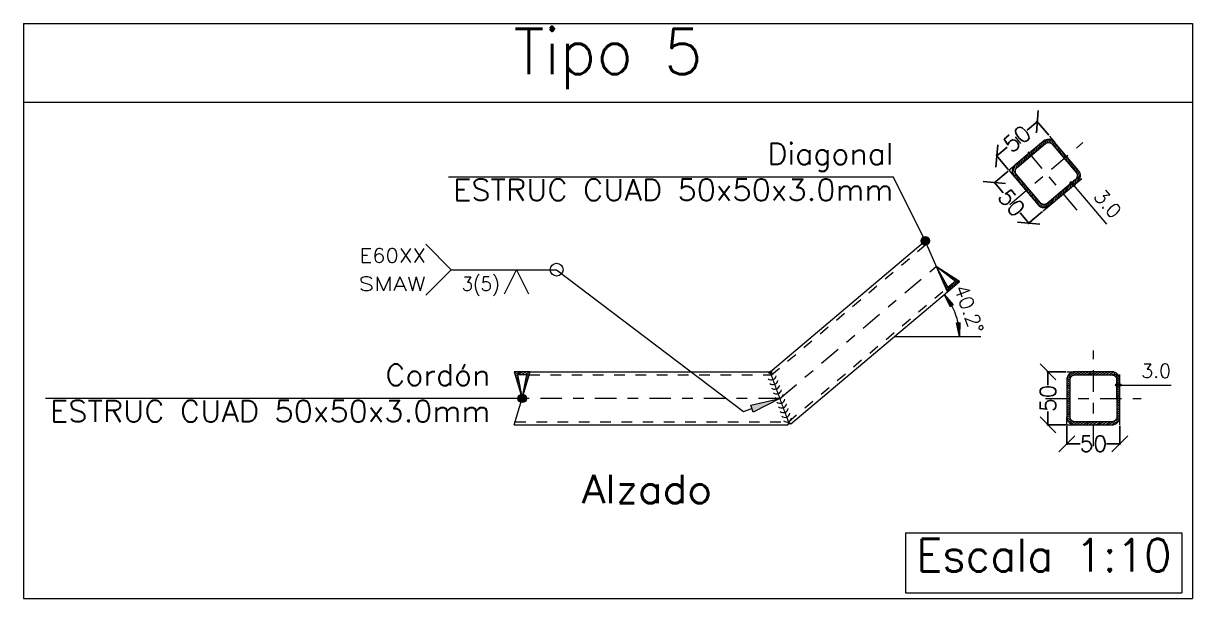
# Model space of a CAD drawing. Header units: millimetres. Extents: x 3028.5 to 3057.3, y 108.4 to 144.6.
# Drawn here: x 3030.64 to 3041.64, y 114.76 to 120.17 of the extents above; entities that cross this region are included whole.
import ezdxf
from ezdxf.enums import TextEntityAlignment as Align

# ---------------------------------------------------------------- set-up
doc = ezdxf.new("R2010")
doc.units = ezdxf.units.MM
doc.linetypes.add('CYPE_PUNTO', pattern=[0.075, 0, -0.075])
doc.linetypes.add('CYPE_RAYAPUNTO', pattern=[0.4125, 0.2025, -0.105, 0, -0.105])
for name, color, linetype, lineweight in [('COTAS', 202, 'Continuous', 13), ('DESCRIPCION_DE_LA_UNION', 7, 'Continuous', 15), ('DESCRIPCION_DE_LA_VISTA', 133, 'Continuous', 15), ('EJES', 42, 'CYPE_RAYAPUNTO', 0), ('LINEAS_DE_PROLONGACION_DE_COTAS', 8, 'CYPE_PUNTO', 9), ('LINEAS_OCULTAS', 8, 'CYPE_PUNTO', 9), ('PERFILES', 7, 'Continuous', 9), ('RECUADRO_DE_DETALLE', 20, 'Continuous', 15), ('SIMBOLOS_UTILIZADOS_EN_LAS_SOLDADURAS', 140, 'Continuous', 0), ('SOLDADURAS', 150, 'Continuous', 0), ('SOMBREADOS', 8, 'Continuous', 9), ('TEXTOS', 2, 'Continuous', 9)]:
    doc.layers.add(name, color=color, linetype=linetype, lineweight=lineweight)
doc.styles.add('CYPETXT_0.04_romans', font='romans__.ttf', dxfattribs={"height": 0.15})
doc.styles.add('CYPETXT_romans', font='romans__.ttf', dxfattribs={"height": 0.2})
doc.dimstyles.new('cype_oblique', dxfattribs={"dimtxt": 0.15, "dimasz": 0.15, "dimexe": 0.01, "dimexo": 0.01, "dimgap": 0, "dimtad": 0, "dimdec": 4, "dimzin": 0, "dimdsep": 46, "dimtxsty": 'CYPETXT_0.04_romans', "dimblk1": 'OBLIQUE', "dimblk2": 'OBLIQUE', "dimsah": 1, "dimcen": 0.09, "dimadec": 0, "dimazin": 0, "dimtfac": 1, "dimtdec": 4, "dimtofl": 0, "dimtmove": 2, "dimatfit": 3, "dimfxl": 1, "dimtolj": 1, "dimtzin": 0, "dimarcsym": 0})

# ---------------------------------------------------------------- blocks, each defined once
blk = doc.blocks.new('_OBLIQUE')
at = {"color": 0, "linetype": 'ByBlock', "lineweight": -2}
blk.add_line((-0.5, -0.5), (0.5, 0.5), dxfattribs=at)
blk = doc.blocks.new('*D3072')
at = {"layer": 'COTAS', "color": 0, "lineweight": -2, "transparency": 16777216}
for p, q in [((3040.456, 116.385), (3040.456, 116.208)), ((3040.956, 116.385), (3040.956, 116.208)), ((3040.456, 116.218), (3040.583, 116.218)), ((3040.956, 116.218), (3040.829, 116.218))]:
    blk.add_line(p, q, dxfattribs=at)
at = {"layer": 'Defpoints', "color": 0, "transparency": 16777216}
for p in [(3040.456, 116.395), (3040.956, 116.395), (3040.956, 116.218)]:
    blk.add_point(p, dxfattribs=at)
at = {"layer": 'COTAS', "color": 0, "lineweight": -2, "transparency": 16777216, "xscale": 0.15, "yscale": 0.15, "zscale": 0.15, "rotation": 180}
blk.add_blockref('_OBLIQUE', (3040.456, 116.218), dxfattribs=at)
at = {"layer": 'COTAS', "color": 0, "lineweight": -2, "transparency": 16777216, "xscale": 0.15, "yscale": 0.15, "zscale": 0.15}
blk.add_blockref('_OBLIQUE', (3040.956, 116.218), dxfattribs=at)
at = {"layer": 'COTAS', "color": 0, "transparency": 16777216, "insert": (3040.706, 116.218), "char_height": 0.15, "attachment_point": 5, "style": 'CYPETXT_0.04_romans'}
blk.add_mtext('\\A1;50', dxfattribs=at)
blk = doc.blocks.new('*D3073')
at = {"layer": 'COTAS', "color": 0, "lineweight": -2, "transparency": 16777216}
for p, q in [((3040.446, 116.895), (3040.269, 116.895)), ((3040.279, 116.895), (3040.279, 116.768)), ((3040.279, 116.395), (3040.279, 116.522)), ((3040.446, 116.395), (3040.269, 116.395))]:
    blk.add_line(p, q, dxfattribs=at)
at = {"layer": 'Defpoints', "color": 0, "transparency": 16777216}
for p in [(3040.456, 116.895), (3040.279, 116.395), (3040.456, 116.395)]:
    blk.add_point(p, dxfattribs=at)
at = {"layer": 'COTAS', "color": 0, "lineweight": -2, "transparency": 16777216, "xscale": 0.15, "yscale": 0.15, "zscale": 0.15}
for p, rotation in [((3040.279, 116.895), 90), ((3040.279, 116.395), 270)]:
    blk.add_blockref('_OBLIQUE', p, dxfattribs=dict(at, rotation=rotation))
at = {"layer": 'COTAS', "color": 0, "transparency": 16777216, "insert": (3040.279, 116.645), "char_height": 0.15, "attachment_point": 5, "rotation": 90, "style": 'CYPETXT_0.04_romans'}
blk.add_mtext('\\A1;50', dxfattribs=at)
blk = doc.blocks.new('*D3074')
at = {"layer": 'COTAS', "color": 0, "lineweight": -2, "transparency": 16777216}
for p, q in [((3040.179, 119.248), (3040.082, 119.166)), ((3040.287, 119.12), (3040.172, 119.255)), ((3039.797, 118.925), (3039.894, 119.007)), ((3039.905, 118.797), (3039.79, 118.933))]:
    blk.add_line(p, q, dxfattribs=at)
at = {"layer": 'Defpoints', "color": 0, "transparency": 16777216}
for p in [(3040.293, 119.112), (3039.797, 118.925), (3039.911, 118.79)]:
    blk.add_point(p, dxfattribs=at)
at = {"layer": 'COTAS', "color": 0, "lineweight": -2, "transparency": 16777216, "xscale": 0.15, "yscale": 0.15, "zscale": 0.15}
for p, rotation in [((3040.179, 119.248), 40.163954968357), ((3039.797, 118.925), 220.1639549683569)]:
    blk.add_blockref('_OBLIQUE', p, dxfattribs=dict(at, rotation=rotation))
at = {"layer": 'COTAS', "color": 0, "transparency": 16777216, "insert": (3039.988, 119.086), "char_height": 0.15, "attachment_point": 5, "rotation": 40.164, "style": 'CYPETXT_0.04_romans'}
blk.add_mtext('\\A1;50', dxfattribs=at)
blk = doc.blocks.new('*D3075')
at = {"layer": 'COTAS', "color": 0, "lineweight": -2, "transparency": 16777216}
for p, q in [((3039.903, 118.783), (3039.768, 118.669)), ((3039.775, 118.675), (3039.857, 118.578)), ((3040.098, 118.293), (3040.016, 118.39)), ((3040.226, 118.401), (3040.09, 118.287))]:
    blk.add_line(p, q, dxfattribs=at)
at = {"layer": 'Defpoints', "color": 0, "transparency": 16777216}
for p in [(3039.911, 118.79), (3040.233, 118.407), (3040.098, 118.293)]:
    blk.add_point(p, dxfattribs=at)
at = {"layer": 'COTAS', "color": 0, "lineweight": -2, "transparency": 16777216, "xscale": 0.15, "yscale": 0.15, "zscale": 0.15}
for p, rotation in [((3039.775, 118.675), 130.163954968334), ((3040.098, 118.293), 310.163954968334)]:
    blk.add_blockref('_OBLIQUE', p, dxfattribs=dict(at, rotation=rotation))
at = {"layer": 'COTAS', "color": 0, "transparency": 16777216, "insert": (3039.937, 118.484), "char_height": 0.15, "attachment_point": 5, "rotation": 310.164, "style": 'CYPETXT_0.04_romans'}
blk.add_mtext('\\A1;50', dxfattribs=at)

msp = doc.modelspace()

# ---------------------------------------------------------------- hatches: boundary and pattern name
at = {"layer": 'COTAS'}
h = msp.add_hatch(color=256, dxfattribs=at)
edge = h.paths.add_edge_path()
edge.add_arc((3040.50066, 118.67226), 0.012, 0, 360)
h = msp.add_hatch(color=256, dxfattribs=at)
edge = h.paths.add_edge_path()
edge.add_arc((3040.52001, 118.64933), 0.012, 0, 360)
for points in [[(3039.3615, 117.50678), (3039.30276, 117.62199), (3039.38805, 117.52479)], [(3039.44939, 117.35701), (3039.44691, 117.22771), (3039.41749, 117.35364)]]:
    msp.add_hatch(color=256, dxfattribs=at).paths.add_polyline_path(points)
h = msp.add_hatch(color=256, dxfattribs=at)
edge = h.paths.add_edge_path()
edge.add_arc((3040.92611, 116.76983), 0.012, 0, 360)
h = msp.add_hatch(color=256, dxfattribs=at)
edge = h.paths.add_edge_path()
edge.add_arc((3040.95611, 116.76983), 0.012, 0, 360)
at = {"layer": 'SIMBOLOS_UTILIZADOS_EN_LAS_SOLDADURAS'}
msp.add_hatch(color=256, dxfattribs=at).paths.add_polyline_path([(3037.50647, 116.51584), (3037.48244, 116.58158), (3037.75741, 116.64484)])
at = {"layer": 'SOLDADURAS'}
for points in [[(3037.67698, 116.86482), (3037.68503, 116.91087), (3037.64113, 116.89482)], [(3037.83258, 116.39486), (3037.86118, 116.40532), (3037.83783, 116.42486)]]:
    msp.add_hatch(color=256, dxfattribs=at).paths.add_polyline_path(points, flags=0)
at = {"layer": 'TEXTOS'}
h = msp.add_hatch(color=256, dxfattribs=at)
edge = h.paths.add_edge_path()
edge.add_arc((3039.12445, 118.12572), 0.04, 0, 360)
h = msp.add_hatch(color=256, dxfattribs=at)
edge = h.paths.add_edge_path()
edge.add_arc((3035.33262, 116.64484), 0.04, 0, 360)

# ---------------------------------------------------------------- linework, layer by layer
at = {"layer": 'COTAS'}
for p, q in [((3040.40514, 118.59164), (3040.57707, 118.73675)), ((3040.42449, 118.56872), (3040.59642, 118.71382)), ((3040.50066, 118.67226), (3040.82957, 118.28255)), ((3038.8356, 117.22771), (3039.64689, 117.22771)), ((3040.92611, 116.64484), (3040.92611, 116.86982)), ((3040.95611, 116.64484), (3040.95611, 116.86982)), ((3040.92611, 116.76983), (3041.43606, 116.76983))]:
    msp.add_line(p, q, dxfattribs=at)
for points in [[(3039.3615, 117.50678), (3039.30276, 117.62199), (3039.38805, 117.52479)], [(3039.44939, 117.35701), (3039.44691, 117.22771), (3039.41749, 117.35364)]]:
    msp.add_lwpolyline(points, close=True, dxfattribs=at)
for centre in [(3040.50066, 118.67226), (3040.52001, 118.64933), (3040.92611, 116.76983), (3040.95611, 116.76983)]:
    msp.add_circle(centre, 0.012, dxfattribs=at)
msp.add_ellipse((3038.8356, 117.22771), major_axis=(0.61131, 0), ratio=1, start_param=0.21029402, end_param=0.49068797, dxfattribs=at)
at = {"layer": 'EJES'}
for p, q in [((3039.9194, 118.46954), (3040.60712, 119.04997)), ((3040.55347, 118.41589), (3039.97304, 119.10361)), ((3037.75741, 116.64484), (3039.22837, 117.88631)), ((3040.70613, 116.19488), (3040.70613, 117.0948)), ((3037.75741, 116.64484), (3035.33262, 116.64484)), ((3040.25617, 116.64484), (3041.15609, 116.64484))]:
    msp.add_line(p, q, dxfattribs=at)
at = {"layer": 'LINEAS_DE_PROLONGACION_DE_COTAS'}
for p, q in [((3040.29306, 119.11202), (3040.34143, 119.0547)), ((3039.91099, 118.78955), (3039.9683, 118.83792)), ((3039.91099, 118.78955), (3039.95936, 118.73224)), ((3040.23345, 118.40749), (3040.29077, 118.45586)), ((3040.45615, 116.89482), (3040.53114, 116.89482)), ((3040.45615, 116.39486), (3040.45615, 116.46986)), ((3040.45615, 116.39486), (3040.53114, 116.39486)), ((3040.95611, 116.39486), (3040.95611, 116.46986))]:
    msp.add_line(p, q, dxfattribs=at)
at = {"layer": 'LINEAS_OCULTAS'}
for p, q in [((3037.67698, 116.86482), (3039.13692, 118.09699)), ((3037.83818, 116.42515), (3039.31981, 117.67564)), ((3035.39861, 116.86482), (3037.67698, 116.86482)), ((3035.26662, 116.42486), (3037.83737, 116.42486))]:
    msp.add_line(p, q, dxfattribs=at)
msp.add_lwpolyline([(3037.83783, 116.42486), (3037.83751, 116.42573), (3037.83658, 116.42829), (3037.83506, 116.43244), (3037.83301, 116.43804), (3037.83052, 116.44486), (3037.82767, 116.45264), (3037.82459, 116.46108), (3037.82138, 116.46986), (3037.81646, 116.48332), (3037.81154, 116.49678), (3037.80662, 116.51024), (3037.80169, 116.5237), (3037.79677, 116.53716), (3037.79185, 116.55062), (3037.78693, 116.56408), (3037.78201, 116.57754), (3037.77709, 116.591), (3037.77217, 116.60446), (3037.76725, 116.61792), (3037.76233, 116.63138), (3037.75248, 116.6583), (3037.74756, 116.67176), (3037.74264, 116.68522), (3037.73772, 116.69868), (3037.7328, 116.71214), (3037.72788, 116.7256), (3037.72296, 116.73906), (3037.71804, 116.75252), (3037.71312, 116.76598), (3037.7082, 116.77945), (3037.70327, 116.79291), (3037.69835, 116.80637), (3037.69343, 116.81983), (3037.69022, 116.8286), (3037.68714, 116.83705), (3037.68429, 116.84482), (3037.6818, 116.85164), (3037.67975, 116.85724), (3037.67823, 116.8614), (3037.6773, 116.86396)], dxfattribs=at)
at = {"layer": 'PERFILES'}
for p, q in [((3037.68503, 116.91087), (3039.12445, 118.12572)), ((3037.86118, 116.40532), (3039.33229, 117.64691)), ((3037.67698, 116.86482), (3037.68503, 116.91087)), ((3035.40761, 116.89482), (3037.64113, 116.89482)), ((3037.67698, 116.86482), (3037.64113, 116.89482)), ((3037.6773, 116.86396), (3037.67698, 116.86482)), ((3035.25762, 116.39486), (3037.83258, 116.39486)), ((3037.83783, 116.42486), (3037.83258, 116.39486)), ((3037.83783, 116.42486), (3037.86118, 116.40532))]:
    msp.add_line(p, q, dxfattribs=at)
for points in [[(3040.55821, 118.68158), (3040.56846, 118.69212), (3040.57646, 118.70445), (3040.5819, 118.71811), (3040.58457, 118.73257), (3040.58437, 118.74727), (3040.5813, 118.76164), (3040.57549, 118.77515), (3040.56715, 118.78726), (3040.34143, 119.0547), (3040.33089, 119.06496), (3040.31856, 119.07295), (3040.3049, 119.07839), (3040.29044, 119.08106), (3040.27574, 119.08086), (3040.26137, 119.07779), (3040.24786, 119.07198), (3040.23575, 119.06365), (3039.9683, 118.83792), (3039.95805, 118.82739), (3039.95006, 118.81505), (3039.94462, 118.80139), (3039.94195, 118.78694), (3039.94215, 118.77224), (3039.94522, 118.75786), (3039.95103, 118.74435), (3039.95936, 118.73224), (3040.18509, 118.4648), (3040.19562, 118.45455), (3040.20796, 118.44655), (3040.22162, 118.44111), (3040.23607, 118.43844), (3040.25077, 118.43864), (3040.26515, 118.44171), (3040.27866, 118.44752), (3040.29077, 118.45586), (3040.55821, 118.68158)], [(3040.27142, 118.47878), (3040.26415, 118.47378), (3040.25605, 118.47029), (3040.24742, 118.46845), (3040.2386, 118.46833), (3040.22993, 118.46993), (3040.22173, 118.4732), (3040.21433, 118.47799), (3040.20801, 118.48415), (3039.98229, 118.75159), (3039.97729, 118.75886), (3039.9738, 118.76696), (3039.97196, 118.77559), (3039.97184, 118.78441), (3039.97344, 118.79308), (3039.9767, 118.80128), (3039.9815, 118.80868), (3039.98765, 118.815), (3040.2551, 119.04072), (3040.26237, 119.04572), (3040.27047, 119.04921), (3040.27909, 119.05105), (3040.28791, 119.05117), (3040.29659, 119.04957), (3040.30478, 119.04631), (3040.31218, 119.04151), (3040.31851, 119.03536), (3040.54423, 118.76791), (3040.54923, 118.76064), (3040.55272, 118.75254), (3040.55456, 118.74392), (3040.55468, 118.7351), (3040.55308, 118.72642), (3040.54981, 118.71823), (3040.54502, 118.71083), (3040.53886, 118.7045), (3040.27142, 118.47878)], [(3039.22837, 117.88631), (3039.33229, 117.64691), (3039.44691, 117.74365), (3039.22837, 117.88631)], [(3039.22837, 117.88631), (3039.33586, 117.68918), (3039.40463, 117.74723), (3039.22837, 117.88631)], [(3035.33262, 116.64484), (3035.40761, 116.89482), (3035.25762, 116.89482), (3035.33262, 116.64484), (3035.37761, 116.86482), (3035.28762, 116.86482), (3035.33262, 116.64484)], [(3040.88111, 116.39486), (3040.89574, 116.3963), (3040.90981, 116.40057), (3040.92278, 116.4075), (3040.93414, 116.41683), (3040.94347, 116.42819), (3040.9504, 116.44116), (3040.95467, 116.45523), (3040.95611, 116.46986), (3040.95611, 116.81983), (3040.95467, 116.83446), (3040.9504, 116.84853), (3040.94347, 116.86149), (3040.93414, 116.87285), (3040.92278, 116.88218), (3040.90981, 116.88911), (3040.89574, 116.89338), (3040.88111, 116.89482), (3040.53114, 116.89482), (3040.51651, 116.89338), (3040.50244, 116.88911), (3040.48948, 116.88218), (3040.47812, 116.87285), (3040.46879, 116.86149), (3040.46186, 116.84853), (3040.45759, 116.83446), (3040.45615, 116.81983), (3040.45615, 116.46986), (3040.45759, 116.45523), (3040.46186, 116.44116), (3040.46879, 116.42819), (3040.47812, 116.41683), (3040.48948, 116.4075), (3040.50244, 116.40057), (3040.51651, 116.3963), (3040.53114, 116.39486), (3040.88111, 116.39486)], [(3040.53114, 116.42486), (3040.52237, 116.42573), (3040.51392, 116.42829), (3040.50615, 116.43244), (3040.49933, 116.43804), (3040.49373, 116.44486), (3040.48957, 116.45264), (3040.48701, 116.46108), (3040.48615, 116.46986), (3040.48615, 116.81983), (3040.48701, 116.8286), (3040.48957, 116.83705), (3040.49373, 116.84482), (3040.49933, 116.85164), (3040.50615, 116.85724), (3040.51392, 116.8614), (3040.52237, 116.86396), (3040.53114, 116.86482), (3040.88111, 116.86482), (3040.88989, 116.86396), (3040.89833, 116.8614), (3040.90611, 116.85724), (3040.91293, 116.85164), (3040.91853, 116.84482), (3040.92268, 116.83705), (3040.92524, 116.8286), (3040.92611, 116.81983), (3040.92611, 116.46986), (3040.92524, 116.46108), (3040.92268, 116.45264), (3040.91853, 116.44486), (3040.91293, 116.43804), (3040.90611, 116.43244), (3040.89833, 116.42829), (3040.88989, 116.42573), (3040.88111, 116.42486), (3040.53114, 116.42486)]]:
    msp.add_lwpolyline(points, close=True, dxfattribs=at)
for points in [[(3039.22837, 117.88631), (3039.44691, 117.74365), (3039.33229, 117.64691), (3039.12445, 118.12572)], [(3035.25762, 116.39486), (3035.40761, 116.89482), (3035.25762, 116.89482), (3035.33262, 116.64484)], [(3037.83783, 116.42486), (3037.83751, 116.42573), (3037.83658, 116.42829), (3037.83506, 116.43244), (3037.83301, 116.43804), (3037.83052, 116.44486), (3037.82767, 116.45264), (3037.82459, 116.46108), (3037.82138, 116.46986), (3037.81646, 116.48332), (3037.81154, 116.49678), (3037.80662, 116.51024), (3037.80169, 116.5237), (3037.79677, 116.53716), (3037.79185, 116.55062), (3037.78693, 116.56408), (3037.78201, 116.57754), (3037.77709, 116.591), (3037.77217, 116.60446), (3037.76725, 116.61792), (3037.76233, 116.63138), (3037.75248, 116.6583), (3037.74756, 116.67176), (3037.74264, 116.68522), (3037.73772, 116.69868), (3037.7328, 116.71214), (3037.72788, 116.7256), (3037.72296, 116.73906), (3037.71804, 116.75252), (3037.71312, 116.76598), (3037.7082, 116.77945), (3037.70327, 116.79291), (3037.69835, 116.80637), (3037.69343, 116.81983), (3037.69022, 116.8286), (3037.68714, 116.83705), (3037.68429, 116.84482), (3037.6818, 116.85164), (3037.67975, 116.85724), (3037.67823, 116.8614), (3037.6773, 116.86396), (3037.67698, 116.86482)]]:
    msp.add_lwpolyline(points, dxfattribs=at)
at = {"layer": 'RECUADRO_DE_DETALLE', "lineweight": 5}
for p, q in [((3030.64111, 120.17146), (3041.63931, 120.17146)), ((3030.64111, 120.17146), (3030.64111, 114.76126)), ((3041.63931, 120.17146), (3041.63931, 114.76126)), ((3030.64111, 119.43063), (3041.63931, 119.43063)), ((3038.93844, 115.37933), (3041.53771, 115.37933)), ((3038.93844, 115.37933), (3038.93844, 114.8163)), ((3041.53771, 115.37933), (3041.53771, 114.8163)), ((3030.64111, 114.76126), (3041.63931, 114.76126)), ((3038.93844, 114.8163), (3041.53771, 114.8163))]:
    msp.add_line(p, q, dxfattribs=at)
at = {"layer": 'SIMBOLOS_UTILIZADOS_EN_LAS_SOLDADURAS'}
for q in [(3034.42541, 118.09471), (3034.42541, 117.61476), (3035.6573, 117.85474)]:
    msp.add_line((3034.66539, 117.85474), q, dxfattribs=at)
for points in [[(3035.16535, 117.62676), (3035.27934, 117.85474), (3035.39333, 117.62676)], [(3035.6573, 117.85474), (3037.41552, 116.51985), (3037.49445, 116.54871)]]:
    msp.add_lwpolyline(points, dxfattribs=at)
msp.add_lwpolyline([(3037.50647, 116.51584), (3037.48244, 116.58158), (3037.75741, 116.64484)], close=True, dxfattribs=at)
msp.add_circle((3035.6573, 117.85474), 0.05999, dxfattribs=at)
at = {"layer": 'SOLDADURAS'}
for centre in [(3037.67698, 116.86482), (3037.69307, 116.82083), (3037.70915, 116.77683), (3037.72524, 116.73283), (3037.74132, 116.68884), (3037.75741, 116.64484), (3037.77349, 116.60085), (3037.78957, 116.55685), (3037.80566, 116.51285), (3037.82174, 116.46886)]:
    msp.add_ellipse(centre, major_axis=(0.04684, 0), ratio=1, start_param=4.01569303, end_param=6.11007417, dxfattribs=at)
at = {"layer": 'SOMBREADOS'}
for p, q in [((3040.16039, 118.96078), (3040.17583, 119.00359)), ((3040.17583, 119.00359), (3040.18074, 119.01722)), ((3040.18331, 118.98013), (3040.2008, 119.02862)), ((3040.2008, 119.02862), (3040.20367, 119.03657)), ((3040.20623, 118.99948), (3040.22577, 119.05365)), ((3040.22577, 119.05365), (3040.22659, 119.05592)), ((3040.22916, 119.01883), (3040.24246, 119.0557)), ((3040.24246, 119.0557), (3040.24802, 119.07111)), ((3040.24802, 119.07111), (3040.24813, 119.07142)), ((3040.24813, 119.07142), (3040.2482, 119.0716)), ((3040.2482, 119.0716), (3040.24843, 119.07226)), ((3040.25208, 119.03818), (3040.25363, 119.04246)), ((3040.25363, 119.04246), (3040.25428, 119.04426)), ((3040.25428, 119.04426), (3040.25779, 119.05401)), ((3040.25779, 119.05401), (3040.25989, 119.05983)), ((3040.25989, 119.05983), (3040.26371, 119.0704)), ((3040.26371, 119.0704), (3040.26461, 119.0729)), ((3040.26461, 119.0729), (3040.2668, 119.07898)), ((3040.27214, 119.04957), (3040.27494, 119.05733)), ((3040.27494, 119.05733), (3040.27757, 119.06464)), ((3040.27757, 119.06464), (3040.28346, 119.08097)), ((3040.3031, 119.04699), (3040.30866, 119.06242)), ((3040.30866, 119.06242), (3040.31324, 119.0751)), ((3040.32364, 119.05975), (3040.32655, 119.0678)), ((3040.32711, 119.02516), (3040.32754, 119.02635)), ((3040.32754, 119.02635), (3040.33617, 119.05026)), ((3040.33617, 119.05026), (3040.33872, 119.05735)), ((3040.33828, 119.01193), (3040.33926, 119.01465)), ((3040.33926, 119.01465), (3040.35004, 119.04451)), ((3040.34945, 118.99869), (3040.35099, 119.00295)), ((3040.35099, 119.00295), (3040.36121, 119.03127)), ((3040.36271, 118.99125), (3040.37238, 119.01804)), ((3040.37444, 118.97955), (3040.38355, 119.0048)), ((3040.02599, 118.85342), (3040.0432, 118.90113)), ((3040.05096, 118.87845), (3040.06612, 118.92048)), ((3040.06869, 118.88339), (3040.07593, 118.90348)), ((3040.07593, 118.90348), (3040.08905, 118.93983)), ((3040.09161, 118.90274), (3040.10091, 118.9285)), ((3040.10091, 118.9285), (3040.11197, 118.95918)), ((3040.11454, 118.92209), (3040.12588, 118.95353)), ((3040.12588, 118.95353), (3040.1349, 118.97852)), ((3040.13746, 118.94144), (3040.15085, 118.97856)), ((3040.15085, 118.97856), (3040.15782, 118.99787)), ((3040.36062, 118.98546), (3040.36271, 118.99125)), ((3040.37179, 118.97222), (3040.37444, 118.97955)), ((3040.38296, 118.95899), (3040.38616, 118.96785)), ((3040.38616, 118.96785), (3040.39472, 118.99157)), ((3040.39413, 118.94575), (3040.39789, 118.95615)), ((3040.39789, 118.95615), (3040.40589, 118.97833)), ((3040.4053, 118.93252), (3040.40961, 118.94445)), ((3040.40961, 118.94445), (3040.41706, 118.9651)), ((3040.41647, 118.91928), (3040.42134, 118.93276)), ((3040.42134, 118.93276), (3040.42823, 118.95186)), ((3040.42764, 118.90605), (3040.43306, 118.92106)), ((3040.43306, 118.92106), (3040.4394, 118.93863)), ((3040.43882, 118.89281), (3040.44478, 118.90936)), ((3040.44478, 118.90936), (3040.45057, 118.92539)), ((3040.44999, 118.87958), (3040.45651, 118.89766)), ((3040.45651, 118.89766), (3040.46174, 118.91216)), ((3040.46823, 118.88596), (3040.47291, 118.89892)), ((3039.94915, 118.77303), (3039.95271, 118.78288)), ((3039.95271, 118.78288), (3039.95381, 118.78593)), ((3039.95381, 118.78593), (3039.95509, 118.78949)), ((3039.95509, 118.78949), (3039.95799, 118.79753)), ((3039.95799, 118.79753), (3039.9607, 118.80505)), ((3039.9607, 118.80505), (3039.96208, 118.80885)), ((3039.96208, 118.80885), (3039.96518, 118.81745)), ((3039.96518, 118.81745), (3039.96637, 118.82077)), ((3039.96637, 118.82077), (3039.96737, 118.82352)), ((3039.96674, 118.77758), (3039.96928, 118.78462)), ((3039.96737, 118.82352), (3039.97129, 118.83439)), ((3039.96928, 118.78462), (3039.97224, 118.79283)), ((3039.97129, 118.83439), (3039.97443, 118.84309)), ((3039.97224, 118.79283), (3039.97243, 118.79336)), ((3039.97243, 118.79336), (3039.97261, 118.79386)), ((3039.97261, 118.79386), (3039.97552, 118.80192)), ((3039.97552, 118.80192), (3039.97577, 118.80261)), ((3039.97577, 118.80261), (3039.97874, 118.81085)), ((3039.97874, 118.81085), (3039.98121, 118.8177)), ((3039.98121, 118.8177), (3039.98246, 118.82115)), ((3039.98246, 118.82115), (3039.99735, 118.86244)), ((3039.99992, 118.82535), (3040.00101, 118.82839)), ((3040.00101, 118.82839), (3040.02028, 118.88179)), ((3040.02284, 118.8447), (3040.02599, 118.85342)), ((3040.04577, 118.86405), (3040.05096, 118.87845)), ((3040.46116, 118.86634), (3040.46823, 118.88596)), ((3040.47233, 118.8531), (3040.47996, 118.87426)), ((3040.47996, 118.87426), (3040.48408, 118.88569)), ((3040.4835, 118.83987), (3040.49168, 118.86256)), ((3040.49168, 118.86256), (3040.49525, 118.87245)), ((3040.49467, 118.82663), (3040.50341, 118.85086)), ((3040.50341, 118.85086), (3040.50642, 118.85922)), ((3040.50584, 118.8134), (3040.51513, 118.83916)), ((3040.51513, 118.83916), (3040.51759, 118.84598)), ((3040.51701, 118.80016), (3040.52686, 118.82747)), ((3040.52686, 118.82747), (3040.52876, 118.83275)), ((3040.52818, 118.78693), (3040.53858, 118.81577)), ((3040.53858, 118.81577), (3040.53993, 118.81951)), ((3040.53935, 118.77369), (3040.55031, 118.80407)), ((3040.55031, 118.80407), (3040.5511, 118.80628)), ((3040.55714, 118.7788), (3040.56203, 118.79237)), ((3040.56203, 118.79237), (3040.56227, 118.79304)), ((3039.94464, 118.76051), (3039.94915, 118.77303)), ((3039.95346, 118.74077), (3039.95508, 118.74525)), ((3039.95508, 118.74525), (3039.95567, 118.74689)), ((3039.96149, 118.76302), (3039.96416, 118.77041)), ((3039.96416, 118.77041), (3039.96577, 118.7749)), ((3039.96424, 118.72646), (3039.96449, 118.72713)), ((3039.96577, 118.7749), (3039.96674, 118.77758)), ((3039.97249, 118.74931), (3039.97561, 118.75796)), ((3039.97542, 118.71323), (3039.97621, 118.71543)), ((3039.97561, 118.75796), (3039.97656, 118.7606)), ((3039.97621, 118.71543), (3039.98717, 118.74581)), ((3039.98659, 118.69999), (3039.98794, 118.70374)), ((3039.98794, 118.70374), (3039.99834, 118.73257)), ((3039.99776, 118.68676), (3039.99966, 118.69204)), ((3039.99966, 118.69204), (3040.00951, 118.71934)), ((3040.00893, 118.67352), (3040.01139, 118.68034)), ((3040.01139, 118.68034), (3040.02068, 118.7061)), ((3040.02311, 118.66864), (3040.03185, 118.69287)), ((3040.03483, 118.65694), (3040.04302, 118.67963)), ((3040.48828, 118.63213), (3040.50368, 118.6748)), ((3040.50969, 118.64726), (3040.5266, 118.69415)), ((3040.53109, 118.6624), (3040.54406, 118.69835)), ((3040.54406, 118.69835), (3040.5453, 118.7018)), ((3040.5453, 118.7018), (3040.54777, 118.70865)), ((3040.54777, 118.70865), (3040.55075, 118.71689)), ((3040.54996, 118.75891), (3040.55091, 118.76155)), ((3040.55075, 118.71689), (3040.551, 118.71758)), ((3040.55091, 118.76155), (3040.55403, 118.77019)), ((3040.551, 118.71758), (3040.55391, 118.72565)), ((3040.55209, 118.67641), (3040.5525, 118.67754)), ((3040.5525, 118.67754), (3040.55523, 118.68511)), ((3040.55391, 118.72565), (3040.55408, 118.72614)), ((3040.55403, 118.77019), (3040.55714, 118.7788)), ((3040.55408, 118.72614), (3040.55427, 118.72667)), ((3040.55427, 118.72667), (3040.55724, 118.73488)), ((3040.55523, 118.68511), (3040.55915, 118.69598)), ((3040.55724, 118.73488), (3040.55978, 118.74193)), ((3040.55915, 118.69598), (3040.56014, 118.69874)), ((3040.55978, 118.74193), (3040.56074, 118.7446)), ((3040.56014, 118.69874), (3040.56134, 118.70205)), ((3040.56134, 118.70205), (3040.56444, 118.71065)), ((3040.56444, 118.71065), (3040.56581, 118.71445)), ((3040.56503, 118.75648), (3040.5697, 118.76944)), ((3040.56581, 118.71445), (3040.56853, 118.72197)), ((3040.56853, 118.72197), (3040.57143, 118.73002)), ((3040.5697, 118.76944), (3040.57085, 118.77262)), ((3040.57085, 118.77262), (3040.57144, 118.77425)), ((3040.57143, 118.73002), (3040.57271, 118.73357)), ((3040.57144, 118.77425), (3040.57305, 118.77873)), ((3040.57271, 118.73357), (3040.57381, 118.73662)), ((3040.57381, 118.73662), (3040.57736, 118.74647)), ((3040.57736, 118.74647), (3040.58188, 118.759)), ((3040.0201, 118.66029), (3040.02311, 118.66864)), ((3040.03127, 118.64705), (3040.03483, 118.65694)), ((3040.04244, 118.63381), (3040.04656, 118.64524)), ((3040.04656, 118.64524), (3040.05419, 118.6664)), ((3040.05361, 118.62058), (3040.05828, 118.63354)), ((3040.05828, 118.63354), (3040.06536, 118.65316)), ((3040.06478, 118.60734), (3040.07001, 118.62184)), ((3040.07001, 118.62184), (3040.07653, 118.63993)), ((3040.07595, 118.59411), (3040.08173, 118.61014)), ((3040.08173, 118.61014), (3040.0877, 118.62669)), ((3040.08712, 118.58087), (3040.09346, 118.59845)), ((3040.09346, 118.59845), (3040.09887, 118.61346)), ((3040.09829, 118.56764), (3040.10518, 118.58675)), ((3040.10518, 118.58675), (3040.11004, 118.60022)), ((3040.10946, 118.5544), (3040.11691, 118.57505)), ((3040.11691, 118.57505), (3040.12121, 118.58699)), ((3040.12063, 118.54117), (3040.12863, 118.56335)), ((3040.12863, 118.56335), (3040.13238, 118.57375)), ((3040.38126, 118.55645), (3040.38906, 118.57807)), ((3040.39162, 118.54098), (3040.40266, 118.57159)), ((3040.40266, 118.57159), (3040.41198, 118.59741)), ((3040.41455, 118.56033), (3040.42407, 118.58672)), ((3040.42407, 118.58672), (3040.4349, 118.61676)), ((3040.43747, 118.57967), (3040.44547, 118.60186)), ((3040.44547, 118.60186), (3040.45783, 118.63611)), ((3040.46039, 118.59902), (3040.46688, 118.61699)), ((3040.46688, 118.61699), (3040.48075, 118.65546)), ((3040.48332, 118.61837), (3040.48828, 118.63213)), ((3040.50624, 118.63772), (3040.50969, 118.64726)), ((3040.52917, 118.65706), (3040.53109, 118.6624)), ((3040.1318, 118.52793), (3040.14036, 118.55165)), ((3040.14036, 118.55165), (3040.14355, 118.56052)), ((3040.14297, 118.5147), (3040.15208, 118.53995)), ((3040.15208, 118.53995), (3040.15472, 118.54728)), ((3040.15414, 118.50146), (3040.1638, 118.52825)), ((3040.1638, 118.52825), (3040.16589, 118.53405)), ((3040.16531, 118.48823), (3040.17553, 118.51655)), ((3040.17553, 118.51655), (3040.17706, 118.52081)), ((3040.17648, 118.47499), (3040.18725, 118.50486)), ((3040.18725, 118.50486), (3040.18824, 118.50758)), ((3040.19898, 118.49316), (3040.19941, 118.49434)), ((3040.19997, 118.4517), (3040.20287, 118.45976)), ((3040.21328, 118.4444), (3040.21785, 118.45708)), ((3040.21785, 118.45708), (3040.22342, 118.47252)), ((3040.24305, 118.43854), (3040.24894, 118.45486)), ((3040.24894, 118.45486), (3040.25158, 118.46218)), ((3040.25158, 118.46218), (3040.25438, 118.46993)), ((3040.26281, 118.4491), (3040.26662, 118.45967)), ((3040.26662, 118.45967), (3040.26872, 118.46549)), ((3040.26872, 118.46549), (3040.27224, 118.47525)), ((3040.27224, 118.47525), (3040.27289, 118.47704)), ((3040.27289, 118.47704), (3040.27423, 118.48077)), ((3040.27423, 118.48077), (3040.27443, 118.48133)), ((3040.2785, 118.44839), (3040.28406, 118.4638)), ((3040.28406, 118.4638), (3040.29564, 118.49591)), ((3040.29564, 118.49591), (3040.29736, 118.50067)), ((3040.29993, 118.46359), (3040.31704, 118.51104)), ((3040.31704, 118.51104), (3040.32028, 118.52002)), ((3040.32285, 118.48293), (3040.33845, 118.52618)), ((3040.33845, 118.52618), (3040.34321, 118.53937)), ((3040.34577, 118.50228), (3040.35985, 118.54132)), ((3040.35985, 118.54132), (3040.36613, 118.55872)), ((3040.3687, 118.52163), (3040.38126, 118.55645)), ((3040.25972, 118.44053), (3040.26191, 118.4466)), ((3040.26191, 118.4466), (3040.26281, 118.4491)), ((3040.27808, 118.44724), (3040.27832, 118.4479)), ((3040.27832, 118.4479), (3040.27839, 118.44808)), ((3040.27839, 118.44808), (3040.2785, 118.44839)), ((3039.23562, 117.8696), (3039.23636, 117.87165)), ((3039.23871, 117.87815), (3039.23912, 117.87929)), ((3039.24433, 117.84954), (3039.24596, 117.85405)), ((3039.25112, 117.86836), (3039.25203, 117.87087)), ((3039.25304, 117.82947), (3039.25556, 117.83645)), ((3039.26175, 117.80941), (3039.26515, 117.81885)), ((3039.26353, 117.85856), (3039.26493, 117.86244)), ((3039.27045, 117.78935), (3039.27475, 117.80126)), ((3039.27594, 117.84877), (3039.27784, 117.85402)), ((3039.28836, 117.83898), (3039.29074, 117.84559)), ((3039.30077, 117.82918), (3039.30365, 117.83717)), ((3039.31318, 117.81939), (3039.31655, 117.82874)), ((3039.32559, 117.8096), (3039.32946, 117.82032)), ((3039.338, 117.7998), (3039.34236, 117.81189)), ((3039.35041, 117.79001), (3039.35527, 117.80347)), ((3039.36283, 117.78021), (3039.36818, 117.79504)), ((3039.27916, 117.76929), (3039.28434, 117.78366)), ((3039.28787, 117.74923), (3039.29394, 117.76606)), ((3039.29658, 117.72917), (3039.30354, 117.74846)), ((3039.30529, 117.70911), (3039.31313, 117.73086)), ((3039.31399, 117.68905), (3039.32273, 117.71326)), ((3039.3227, 117.66899), (3039.33233, 117.69567)), ((3039.33278, 117.65271), (3039.3481, 117.69518)), ((3039.3481, 117.69518), (3039.35034, 117.7014)), ((3039.35291, 117.66432), (3039.36747, 117.70469)), ((3039.36747, 117.70469), (3039.37327, 117.72075)), ((3039.37524, 117.77042), (3039.38108, 117.78662)), ((3039.37583, 117.68366), (3039.38684, 117.71419)), ((3039.38684, 117.71419), (3039.39619, 117.7401)), ((3039.38765, 117.76063), (3039.39399, 117.77819)), ((3039.39876, 117.70301), (3039.40622, 117.72369)), ((3039.40006, 117.75083), (3039.40689, 117.76977)), ((3039.40622, 117.72369), (3039.41441, 117.7464)), ((3039.41441, 117.7464), (3039.4198, 117.76134)), ((3039.42168, 117.72236), (3039.42559, 117.73319)), ((3039.42559, 117.73319), (3039.42988, 117.74509)), ((3039.42988, 117.74509), (3039.4327, 117.75292)), ((3039.4446, 117.74171), (3039.44496, 117.74269)), ((3039.44496, 117.74269), (3039.44535, 117.74378)), ((3039.44535, 117.74378), (3039.44561, 117.7445)), ((3039.33141, 117.64893), (3039.33278, 117.65271)), ((3035.26102, 116.8835), (3035.26605, 116.8864)), ((3035.26545, 116.86873), (3035.27703, 116.87542)), ((3035.26605, 116.8864), (3035.27368, 116.89081)), ((3035.26988, 116.85397), (3035.28773, 116.86428)), ((3035.27368, 116.89081), (3035.28064, 116.89482)), ((3035.27431, 116.83921), (3035.2909, 116.84879)), ((3035.27703, 116.87542), (3035.29462, 116.88557)), ((3035.27874, 116.82445), (3035.29407, 116.8333)), ((3035.28316, 116.80969), (3035.29724, 116.81781)), ((3035.28759, 116.79492), (3035.30041, 116.80232)), ((3035.28867, 116.86482), (3035.31555, 116.88034)), ((3035.29462, 116.88557), (3035.31063, 116.89482)), ((3035.31555, 116.88034), (3035.34063, 116.89482)), ((3035.31867, 116.86482), (3035.33648, 116.87511)), ((3035.33648, 116.87511), (3035.37063, 116.89482)), ((3035.34867, 116.86482), (3035.35741, 116.86987)), ((3035.35741, 116.86987), (3035.40062, 116.89482)), ((3035.36542, 116.80522), (3035.38394, 116.81591)), ((3035.36944, 116.82486), (3035.39022, 116.83686)), ((3035.37346, 116.8445), (3035.39651, 116.8578)), ((3035.37747, 116.86413), (3035.40279, 116.87875)), ((3040.45615, 116.81226), (3040.45677, 116.81262)), ((3040.45714, 116.83015), (3040.46126, 116.83253)), ((3040.45818, 116.79611), (3040.48615, 116.81226)), ((3040.46126, 116.83253), (3040.46277, 116.8334)), ((3040.46312, 116.85092), (3040.47465, 116.85758)), ((3040.47465, 116.85758), (3040.48372, 116.86282)), ((3040.47718, 116.8244), (3040.48515, 116.829)), ((3040.47762, 116.84198), (3040.48443, 116.8459)), ((3040.48372, 116.86282), (3040.48653, 116.86444)), ((3040.48443, 116.8459), (3040.48856, 116.84829)), ((3040.48515, 116.829), (3040.48758, 116.8304)), ((3040.48653, 116.86444), (3040.48981, 116.86633)), ((3040.48856, 116.84829), (3040.49102, 116.84971)), ((3040.48981, 116.86633), (3040.49721, 116.8706)), ((3040.49102, 116.84971), (3040.49751, 116.85346)), ((3040.49721, 116.8706), (3040.50413, 116.8746)), ((3040.49751, 116.85346), (3040.50507, 116.85782)), ((3040.50413, 116.8746), (3040.50764, 116.87662)), ((3040.50507, 116.85782), (3040.50556, 116.8581)), ((3040.50556, 116.8581), (3040.50601, 116.85837)), ((3040.50601, 116.85837), (3040.51344, 116.86265)), ((3040.50764, 116.87662), (3040.51555, 116.88119)), ((3040.51344, 116.86265), (3040.51408, 116.86302)), ((3040.51408, 116.86302), (3040.52166, 116.8674)), ((3040.51555, 116.88119), (3040.5186, 116.88295)), ((3040.5186, 116.88295), (3040.52114, 116.88442)), ((3040.52114, 116.88442), (3040.53114, 116.89019)), ((3040.52166, 116.8674), (3040.52797, 116.87104)), ((3040.52797, 116.87104), (3040.53114, 116.87288)), ((3040.53114, 116.87288), (3040.56915, 116.89482)), ((3040.53114, 116.89019), (3040.53916, 116.89482)), ((3040.54719, 116.86482), (3040.54999, 116.86644)), ((3040.54999, 116.86644), (3040.59915, 116.89482)), ((3040.57719, 116.86482), (3040.58522, 116.86946)), ((3040.58522, 116.86946), (3040.62915, 116.89482)), ((3040.60719, 116.86482), (3040.62045, 116.87248)), ((3040.62045, 116.87248), (3040.65915, 116.89482)), ((3040.63719, 116.86482), (3040.65567, 116.8755)), ((3040.65567, 116.8755), (3040.68914, 116.89482)), ((3040.66718, 116.86482), (3040.6909, 116.87852)), ((3040.6909, 116.87852), (3040.71914, 116.89482)), ((3040.69718, 116.86482), (3040.72613, 116.88154)), ((3040.72613, 116.88154), (3040.74914, 116.89482)), ((3040.72718, 116.86482), (3040.76136, 116.88455)), ((3040.75718, 116.86482), (3040.79658, 116.88757)), ((3040.76136, 116.88455), (3040.77913, 116.89482)), ((3040.78717, 116.86482), (3040.83181, 116.89059)), ((3040.79658, 116.88757), (3040.80913, 116.89482)), ((3040.81717, 116.86482), (3040.86704, 116.89361)), ((3040.83181, 116.89059), (3040.83913, 116.89482)), ((3040.84717, 116.86482), (3040.88111, 116.88442)), ((3040.86704, 116.89361), (3040.86913, 116.89482)), ((3040.87716, 116.86482), (3040.88111, 116.8671)), ((3040.88111, 116.88442), (3040.8953, 116.89261)), ((3040.88111, 116.8671), (3040.88276, 116.86805)), ((3040.88276, 116.86805), (3040.89174, 116.87324)), ((3040.89174, 116.87324), (3040.8971, 116.87633)), ((3040.8953, 116.89261), (3040.89559, 116.89278)), ((3040.89559, 116.89278), (3040.89576, 116.89288)), ((3040.89576, 116.89288), (3040.89636, 116.89322)), ((3040.8971, 116.87633), (3040.90683, 116.88195)), ((3040.89984, 116.8606), (3040.90698, 116.86472)), ((3040.90683, 116.88195), (3040.90913, 116.88328)), ((3040.90698, 116.86472), (3040.91371, 116.86861)), ((3040.90913, 116.88328), (3040.91473, 116.88651)), ((3040.91371, 116.86861), (3040.92874, 116.87728)), ((3040.92183, 116.83865), (3040.93604, 116.84686)), ((3040.92611, 116.80649), (3040.9272, 116.80711)), ((3040.9272, 116.80711), (3040.94922, 116.81983)), ((3040.92861, 116.79061), (3040.95611, 116.80649)), ((3040.93604, 116.84686), (3040.94771, 116.8536)), ((3040.94576, 116.83515), (3040.95318, 116.83943)), ((3040.94922, 116.81983), (3040.95575, 116.8236)), ((3035.29202, 116.78016), (3035.30357, 116.78683)), ((3035.29645, 116.7654), (3035.30674, 116.77134)), ((3035.30088, 116.75064), (3035.30991, 116.75585)), ((3035.30531, 116.73587), (3035.31308, 116.74036)), ((3035.30974, 116.72111), (3035.31625, 116.72487)), ((3035.31417, 116.70635), (3035.31942, 116.70938)), ((3035.31859, 116.69159), (3035.32258, 116.69389)), ((3035.34534, 116.70703), (3035.35252, 116.71117)), ((3035.34935, 116.72667), (3035.3588, 116.73212)), ((3035.35337, 116.74631), (3035.36509, 116.75307)), ((3035.35739, 116.76594), (3035.37137, 116.77402)), ((3035.36141, 116.78558), (3035.37765, 116.79496)), ((3040.45615, 116.79494), (3040.45818, 116.79611)), ((3040.45615, 116.77762), (3040.4596, 116.77961)), ((3040.45615, 116.7603), (3040.46101, 116.76311)), ((3040.45615, 116.74298), (3040.46243, 116.74661)), ((3040.45615, 116.72566), (3040.46384, 116.7301)), ((3040.45615, 116.70834), (3040.46526, 116.7136)), ((3040.45615, 116.69103), (3040.46667, 116.6971)), ((3040.4596, 116.77961), (3040.48615, 116.79494)), ((3040.46101, 116.76311), (3040.48615, 116.77762)), ((3040.46243, 116.74661), (3040.48615, 116.7603)), ((3040.46384, 116.7301), (3040.48615, 116.74298)), ((3040.46526, 116.7136), (3040.48615, 116.72566)), ((3040.46667, 116.6971), (3040.48615, 116.70834)), ((3040.46808, 116.6806), (3040.48615, 116.69103)), ((3040.92611, 116.78917), (3040.92861, 116.79061)), ((3040.92611, 116.77185), (3040.93003, 116.77411)), ((3040.92611, 116.75453), (3040.93144, 116.75761)), ((3040.92611, 116.73721), (3040.93286, 116.74111)), ((3040.92611, 116.71989), (3040.93427, 116.7246)), ((3040.92611, 116.70257), (3040.93569, 116.7081)), ((3040.92611, 116.68525), (3040.9371, 116.6916)), ((3040.93003, 116.77411), (3040.95611, 116.78917)), ((3040.93144, 116.75761), (3040.95611, 116.77185)), ((3040.93286, 116.74111), (3040.95611, 116.75453)), ((3040.93427, 116.7246), (3040.95611, 116.73721)), ((3040.93569, 116.7081), (3040.95611, 116.71989)), ((3040.9371, 116.6916), (3040.95611, 116.70257)), ((3035.32302, 116.67683), (3035.32575, 116.6784)), ((3035.32745, 116.66206), (3035.32892, 116.66291)), ((3035.33188, 116.6473), (3035.33209, 116.64742)), ((3035.33329, 116.64811), (3035.33367, 116.64833)), ((3035.3373, 116.66775), (3035.33995, 116.66928)), ((3035.34132, 116.68739), (3035.34623, 116.69023)), ((3040.45615, 116.67371), (3040.46808, 116.6806)), ((3040.45615, 116.65639), (3040.4695, 116.66409)), ((3040.45615, 116.63907), (3040.47091, 116.64759)), ((3040.45615, 116.62175), (3040.47233, 116.63109)), ((3040.45615, 116.60443), (3040.47374, 116.61459)), ((3040.45615, 116.58711), (3040.47516, 116.59809)), ((3040.45615, 116.56979), (3040.47657, 116.58158)), ((3040.4695, 116.66409), (3040.48615, 116.67371)), ((3040.47091, 116.64759), (3040.48615, 116.65639)), ((3040.47233, 116.63109), (3040.48615, 116.63907)), ((3040.47374, 116.61459), (3040.48615, 116.62175)), ((3040.47516, 116.59809), (3040.48615, 116.60443)), ((3040.47657, 116.58158), (3040.48615, 116.58711)), ((3040.92611, 116.66793), (3040.93851, 116.6751)), ((3040.92611, 116.65061), (3040.93993, 116.65859)), ((3040.92611, 116.6333), (3040.94134, 116.64209)), ((3040.92611, 116.61598), (3040.94276, 116.62559)), ((3040.92611, 116.59866), (3040.94417, 116.60909)), ((3040.92611, 116.58134), (3040.94559, 116.59258)), ((3040.93851, 116.6751), (3040.95611, 116.68525)), ((3040.93993, 116.65859), (3040.95611, 116.66793)), ((3040.94134, 116.64209), (3040.95611, 116.65061)), ((3040.94276, 116.62559), (3040.95611, 116.6333)), ((3040.94417, 116.60909), (3040.95611, 116.61598)), ((3040.94559, 116.59258), (3040.95611, 116.59866)), ((3040.947, 116.57608), (3040.95611, 116.58134)), ((3040.45615, 116.55247), (3040.47799, 116.56508)), ((3040.45615, 116.53515), (3040.4794, 116.54858)), ((3040.45615, 116.51784), (3040.48081, 116.53208)), ((3040.45615, 116.50052), (3040.48223, 116.51557)), ((3040.45615, 116.4832), (3040.48364, 116.49907)), ((3040.47799, 116.56508), (3040.48615, 116.56979)), ((3040.4794, 116.54858), (3040.48615, 116.55247)), ((3040.48081, 116.53208), (3040.48615, 116.53515)), ((3040.48223, 116.51557), (3040.48615, 116.51784)), ((3040.48364, 116.49907), (3040.48615, 116.50052)), ((3040.48506, 116.48257), (3040.48615, 116.4832)), ((3040.92611, 116.56402), (3040.947, 116.57608)), ((3040.92611, 116.5467), (3040.94842, 116.55958)), ((3040.92611, 116.52938), (3040.94983, 116.54308)), ((3040.92611, 116.51206), (3040.95124, 116.52658)), ((3040.92611, 116.49474), (3040.95266, 116.51007)), ((3040.92611, 116.47742), (3040.95407, 116.49357)), ((3040.943, 116.46986), (3040.95549, 116.47707)), ((3040.94842, 116.55958), (3040.95611, 116.56402)), ((3040.94983, 116.54308), (3040.95611, 116.5467)), ((3040.95124, 116.52658), (3040.95611, 116.52938)), ((3040.95266, 116.51007), (3040.95611, 116.51206)), ((3040.95407, 116.49357), (3040.95611, 116.49474)), ((3040.95549, 116.47707), (3040.95611, 116.47742)), ((3040.45908, 116.45025), (3040.46649, 116.45453)), ((3040.46454, 116.43609), (3040.47622, 116.44283)), ((3040.47622, 116.44283), (3040.49042, 116.45103)), ((3040.48351, 116.4124), (3040.49854, 116.42108)), ((3040.49753, 116.40317), (3040.50312, 116.4064)), ((3040.49854, 116.42108), (3040.50528, 116.42497)), ((3040.50312, 116.4064), (3040.50542, 116.40773)), ((3040.50528, 116.42497), (3040.51241, 116.42909)), ((3040.50542, 116.40773), (3040.51516, 116.41335)), ((3040.51516, 116.41335), (3040.52051, 116.41644)), ((3040.5159, 116.39646), (3040.5165, 116.39681)), ((3040.5165, 116.39681), (3040.51667, 116.39691)), ((3040.51667, 116.39691), (3040.51696, 116.39707)), ((3040.51696, 116.39707), (3040.53114, 116.40526)), ((3040.52051, 116.41644), (3040.52949, 116.42163)), ((3040.52949, 116.42163), (3040.53114, 116.42258)), ((3040.53114, 116.42258), (3040.53458, 116.42457)), ((3040.53114, 116.40526), (3040.5607, 116.42233)), ((3040.53458, 116.42457), (3040.53509, 116.42486)), ((3040.54313, 116.39486), (3040.58682, 116.42009)), ((3040.5607, 116.42233), (3040.56509, 116.42486)), ((3040.57313, 116.39486), (3040.61294, 116.41785)), ((3040.58682, 116.42009), (3040.59509, 116.42486)), ((3040.60312, 116.39486), (3040.63906, 116.41561)), ((3040.61294, 116.41785), (3040.62508, 116.42486)), ((3040.63312, 116.39486), (3040.66518, 116.41337)), ((3040.63906, 116.41561), (3040.65508, 116.42486)), ((3040.66312, 116.39486), (3040.6913, 116.41113)), ((3040.66518, 116.41337), (3040.68508, 116.42486)), ((3040.6913, 116.41113), (3040.71508, 116.42486)), ((3040.69312, 116.39486), (3040.71742, 116.40889)), ((3040.71742, 116.40889), (3040.74507, 116.42486)), ((3040.72311, 116.39486), (3040.74354, 116.40666)), ((3040.74354, 116.40666), (3040.77507, 116.42486)), ((3040.75311, 116.39486), (3040.76966, 116.40442)), ((3040.76966, 116.40442), (3040.80507, 116.42486)), ((3040.78311, 116.39486), (3040.79578, 116.40218)), ((3040.79578, 116.40218), (3040.83507, 116.42486)), ((3040.81311, 116.39486), (3040.8219, 116.39994)), ((3040.8219, 116.39994), (3040.86506, 116.42486)), ((3040.8431, 116.39486), (3040.84802, 116.3977)), ((3040.84802, 116.3977), (3040.88111, 116.41681)), ((3040.8731, 116.39486), (3040.87414, 116.39546)), ((3040.87414, 116.39546), (3040.88111, 116.39949)), ((3040.88111, 116.41681), (3040.88429, 116.41864)), ((3040.88111, 116.39949), (3040.89112, 116.40526)), ((3040.88429, 116.41864), (3040.8906, 116.42228)), ((3040.8906, 116.42228), (3040.89818, 116.42666)), ((3040.89112, 116.40526), (3040.89365, 116.40673)), ((3040.89365, 116.40673), (3040.89671, 116.40849)), ((3040.89671, 116.40849), (3040.90462, 116.41306)), ((3040.89818, 116.42666), (3040.89882, 116.42703)), ((3040.89882, 116.42703), (3040.90624, 116.43132)), ((3040.90462, 116.41306), (3040.90813, 116.41509)), ((3040.90624, 116.43132), (3040.9067, 116.43158)), ((3040.9067, 116.43158), (3040.90719, 116.43186)), ((3040.90719, 116.43186), (3040.91474, 116.43623)), ((3040.90813, 116.41509), (3040.91505, 116.41908)), ((3040.91474, 116.43623), (3040.92123, 116.43997)), ((3040.91505, 116.41908), (3040.92245, 116.42336)), ((3040.92123, 116.43997), (3040.9237, 116.44139)), ((3040.92245, 116.42336), (3040.92572, 116.42525)), ((3040.92468, 116.45928), (3040.92711, 116.46068)), ((3040.92572, 116.42525), (3040.92853, 116.42687)), ((3040.92711, 116.46068), (3040.93507, 116.46528)), ((3040.92853, 116.42687), (3040.9376, 116.4321)), ((3040.93463, 116.44771), (3040.94656, 116.4546)), ((3040.93507, 116.46528), (3040.943, 116.46986)), ((3040.9376, 116.4321), (3040.94913, 116.43876)), ((3040.94656, 116.4546), (3040.94949, 116.45628)), ((3040.94949, 116.45628), (3040.95099, 116.45715)), ((3040.95099, 116.45715), (3040.95512, 116.45953))]:
    msp.add_line(p, q, dxfattribs=at)
for points in [[(3040.2886, 119.05102), (3040.29359, 119.06485), (3040.29888, 119.07951)], [(3040.31579, 119.03798), (3040.32108, 119.05266), (3040.32364, 119.05975)], [(3039.95567, 118.74689), (3039.95681, 118.75006), (3039.96149, 118.76302)], [(3039.96449, 118.72713), (3039.96938, 118.7407), (3039.97249, 118.74931)], [(3040.56074, 118.7446), (3040.56236, 118.74909), (3040.56503, 118.75648)], [(3040.18779, 118.46215), (3040.19035, 118.46924), (3040.19898, 118.49316)], [(3040.20287, 118.45976), (3040.20543, 118.46685), (3040.21073, 118.48152)], [(3040.22763, 118.43999), (3040.23292, 118.45465), (3040.23791, 118.46849)], [(3040.45677, 116.81262), (3040.46926, 116.81983), (3040.47718, 116.8244)], [(3040.46277, 116.8334), (3040.46569, 116.83509), (3040.47762, 116.84198)], [(3040.91336, 116.85108), (3040.92609, 116.85843), (3040.93959, 116.86623)], [(3040.92572, 116.82358), (3040.93924, 116.83138), (3040.94576, 116.83515)], [(3040.45651, 116.46609), (3040.46304, 116.46986), (3040.48506, 116.48257)], [(3040.46649, 116.45453), (3040.47302, 116.4583), (3040.48653, 116.4661)], [(3040.47266, 116.42346), (3040.48617, 116.43125), (3040.4989, 116.4386)], [(3040.9237, 116.44139), (3040.92783, 116.44378), (3040.93463, 116.44771)]]:
    msp.add_lwpolyline(points, dxfattribs=at)
at = {"layer": 'TEXTOS'}
msp.add_line((3035.33262, 116.64484), (3030.84858, 116.64484), dxfattribs=at)
msp.add_lwpolyline([(3039.12445, 118.12572), (3038.82447, 118.72566), (3034.64041, 118.72566)], dxfattribs=at)
for centre in [(3039.12445, 118.12572), (3035.33262, 116.64484)]:
    msp.add_circle(centre, 0.04, dxfattribs=at)

# ---------------------------------------------------------------- texts
at = {"layer": 'COTAS', "style": 'CYPETXT_romans'}
for s, rotation, width, p, p2 in [('3.0', 310.200728, 0.867985, (3040.69977, 118.53942), (3040.88049, 118.32558)), ('40.2°', 290.100678, 0.924718, (3039.39125, 117.68213), (3039.55344, 117.23892))]:
    msp.add_text(s, height=0.133333, rotation=rotation, dxfattribs=dict(at, width=width)).set_placement(p, p2, align=Align.FIT)
at = {"layer": 'COTAS', "style": 'CYPETXT_romans', "width": 0.867985}
msp.add_text('3.0', height=0.133333, dxfattribs=at).set_placement((3041.15609, 116.8365), (3041.43606, 116.8365), align=Align.FIT)
at = {"layer": 'DESCRIPCION_DE_LA_UNION', "style": 'CYPETXT_romans'}
for s, height, width, p, p2 in [('Tipo 5', 0.426667, 0.836736, (3035.25121, 119.69476), (3037.02921, 119.69476)), ('Escala 1:10', 0.3066667, 0.847825, (3039.04004, 115.0162), (3041.44034, 115.0162))]:
    msp.add_text(s, height=height, dxfattribs=dict(at, width=width)).set_placement(p, p2, align=Align.FIT)
at = {"layer": 'DESCRIPCION_DE_LA_VISTA', "style": 'CYPETXT_romans', "width": 0.948455}
msp.add_text('Alzado', height=0.266667, dxfattribs=at).set_placement((3035.89557, 115.65826), (3037.11946, 115.65826), align=Align.FIT)
at = {"layer": 'SIMBOLOS_UTILIZADOS_EN_LAS_SOLDADURAS', "style": 'CYPETXT_romans'}
for s, width, p, p2 in [('E60XX', 0.978028, (3033.80347, 117.9214), (3034.42541, 117.9214)), ('3(5)', 0.812027, (3034.76538, 117.65474), (3035.12135, 117.65474)), ('SMAW', 1.145933, (3033.79347, 117.65474), (3034.42541, 117.65474))]:
    msp.add_text(s, height=0.133333, dxfattribs=dict(at, width=width)).set_placement(p, p2, align=Align.FIT)
at = {"layer": 'TEXTOS', "style": 'CYPETXT_romans'}
for s, width, p, p2 in [('Diagonal', 0.927204, (3037.63958, 118.84565), (3038.82447, 118.84565)), ('ESTRUC CUAD 50x50x3.0mm', 0.905904, (3034.68183, 118.50568), (3038.82447, 118.50568)), ('Cordón', 0.897301, (3034.04573, 116.76483), (3035.03264, 116.76483)), ('ESTRUC CUAD 50x50x3.0mm', 0.905904, (3030.89001, 116.42486), (3035.03264, 116.42486))]:
    msp.add_text(s, height=0.2, dxfattribs=dict(at, width=width)).set_placement(p, p2, align=Align.FIT)

# ---------------------------------------------------------------- dimensions: what is measured, and where the dimension line sits
at = {"layer": 'COTAS'}
for p1, p2, picture, middle in [((3040.29306, 119.11202), (3039.91099, 118.78955), '*D3074', (3039.98766, 119.08629)), ((3039.91099, 118.78955), (3040.23345, 118.40749), '*D3075', (3039.93672, 118.48416)), ((3040.45615, 116.89482), (3040.45615, 116.39486), '*D3073', (3040.27883, 116.64484)), ((3040.45615, 116.39486), (3040.95611, 116.39486), '*D3072', (3040.70613, 116.21755))]:
    dim = msp.add_aligned_dim(p1=p1, p2=p2, distance=-0.17732, text='50', dimstyle='cype_oblique', dxfattribs=at)
    dim.commit()
    dim.dimension.update_dxf_attribs({"geometry": picture, "text_midpoint": middle})

doc.saveas('drawing.dxf')
